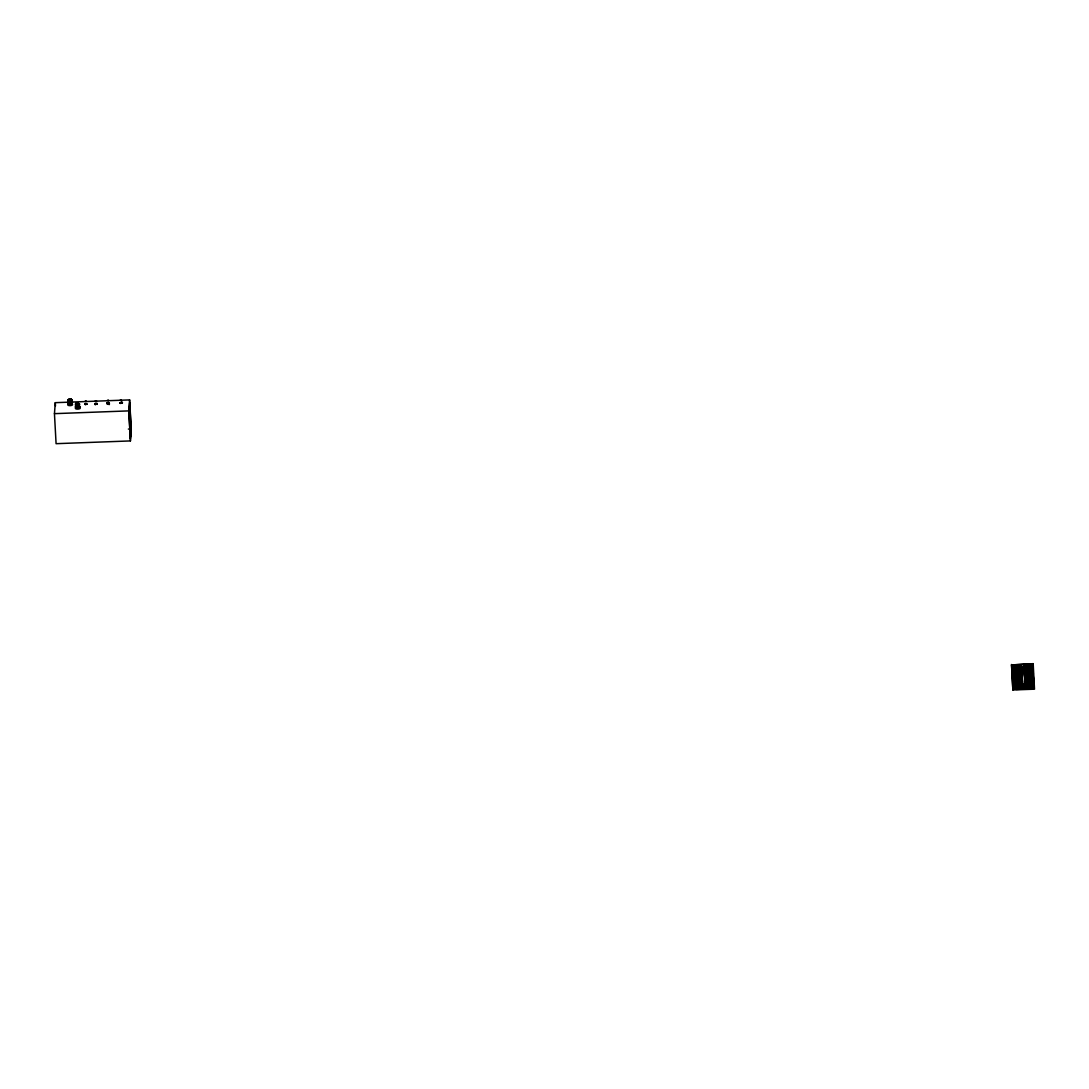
<?xml version="1.0" encoding="UTF-8"?>
<svg xmlns="http://www.w3.org/2000/svg" width="1089" height="1089" viewBox="0 0 1089 1089"><rect width="100%" height="100%" fill="white"/><g stroke="black" fill="none" stroke-linecap="round" stroke-linejoin="round"><path stroke-width="1.5" d="M54.45 413.657L55.294 402.671L129.632 399.908L131.265 429.937L130.421 440.922L56.084 443.686L54.45 413.657L128.788 410.893L129.632 399.908M85.133 401.147C86.276 400.752 86.113 401.61 85.745 401.473M85.228 403.651L86.412 404.278M95.233 400.888L96.581 400.97M96.404 403.189L96.622 403.924L95.546 403.434M108.07 404.359L107.062 403.488L107.688 402.644M107.389 400.289C108.206 401.011 108.532 399.472 107.974 400.561M109.363 402.944C104.871 403.842 110.915 401.637 108.546 404.223M108.954 403.27L107.988 402.835M120.362 399.949C122.336 400.752 120.58 398.955 120.947 400.153M120.716 402.821L120.049 402.699M129.36 413.616L129.292 414.405L129.142 409.75M130.299 432.877L130.353 432.115L130.503 436.73M131.102 428.971L130.367 438.54L128.938 412.336L129.686 402.767L131.102 428.971L128.366 429.066M1011.518 664.957L1033.189 663.691L1034.509 689.174L1012.879 689.977L1011.518 664.957L1033.189 663.691M1014.199 666.618L1014.213 668.047L1013.396 668.074L1013.369 666.645M1014.158 665.842L1013.342 667.094L1013.328 665.883M1014.308 668.578L1014.322 670.007L1013.491 670.034L1013.478 668.605M1014.254 667.598L1014.267 669.027L1013.451 669.054L1013.423 667.625M1014.417 670.525L1013.587 670.565M1013.546 671.015L1013.532 669.585M1013.655 671.75L1014.472 671.709L1013.655 671.75L1013.873 676.882L1014.73 676.392L1013.873 676.882M1013.832 676.106L1014.689 675.629M1014.376 670.987L1014.363 669.558M1015.438 667.543L1014.58 668.033L1014.553 666.604M1015.343 665.801L1014.526 667.053L1014.512 665.828M1012.879 689.977L1011.545 664.494M1014.186 682.749L1015.043 682.259L1014.186 682.749L1014.009 678.379L1014.839 678.352L1013.982 678.842L1013.968 677.617M1014.744 670.96L1015.601 670.484L1014.744 670.96L1014.662 668.551M1015.452 668.973L1014.635 669L1014.608 667.571M1014.512 672.485L1013.655 672.961L1014.526 672.689M1014.689 670.198L1015.547 669.504L1014.689 669.98M1014.839 671.695L1015.669 671.668L1014.839 671.695L1015.057 676.827L1015.914 676.351L1015.057 676.827M1014.676 675.425L1013.818 675.901M1014.853 673.125L1015.71 672.648M1015.397 667.993L1015.384 666.563M1014.281 683.484L1015.111 683.456L1014.281 683.484L1014.458 687.635L1015.316 687.159L1014.485 687.186L1014.512 688.616L1015.37 688.139M1015.493 668.523L1014.649 669.218M1015.479 683.429L1016.296 683.402L1015.479 683.429L1015.533 685.634L1016.364 685.607L1015.452 667.748M1015.71 672.43L1014.839 672.92M1015.37 682.694L1016.2 682.667L1015.37 682.694L1015.125 678.011L1015.983 677.535M1017.439 665.719L1017.453 666.944L1016.663 666.522M1016.622 666.972L1016.622 665.747M1017.534 667.462L1017.562 668.891L1016.731 668.932L1016.704 667.503M1017.48 666.495L1017.507 667.925L1016.677 667.952L1016.663 666.727M1015.329 688.588L1015.329 687.363L1014.499 687.39M1015.588 686.615L1015.574 685.185L1016.391 685.144L1016.418 686.574L1015.629 686.152M1016.813 669.449L1016.84 670.878L1017.657 670.851M1017.861 673.547L1017.044 673.574L1017.099 675.779L1017.929 675.738L1016.758 668.483M1016.554 688.085L1015.697 688.561L1015.683 687.132M1016.445 686.124L1016.473 687.554L1015.642 687.581L1015.629 686.369M1018.868 672.526L1016.935 672.839L1016.881 670.647L1017.711 670.606M1016.84 671.096L1017.698 670.402L1016.84 671.096L1017.711 671.831M1017.875 674.772L1017.044 674.799L1016.99 672.594M1017.766 671.586L1016.935 671.614L1016.949 673.043L1017.82 673.792M1017.099 675.779L1017.916 674.527M1017.602 669.871L1017.589 668.442M1018.528 666.454L1018.555 667.884L1017.725 667.911L1017.711 666.482M1018.487 665.678L1017.671 666.931L1017.671 665.706M1018.038 677.698L1017.208 677.726L1017.194 676.296M1017.984 676.718L1017.112 675.983L1017.97 675.493M1017.888 670.851L1018.705 670.81L1017.807 668.442M1018.583 667.434L1018.61 668.864L1017.779 668.891L1017.766 667.462M1016.527 688.534L1016.5 687.105M1017.276 678.91L1018.12 678.229L1017.276 678.91L1018.133 679.659M1018.092 678.678L1017.262 678.706L1017.249 677.276M1017.861 669.422L1018.147 675.738L1018.977 675.711L1018.964 674.282L1018.133 674.309L1018.936 674.935M1018.297 682.585L1017.48 682.626L1017.453 681.197L1018.283 681.156L1017.425 681.646L1017.385 680.87L1017.357 679.441L1018.188 679.413M1018.188 680.639L1017.33 679.89L1017.303 678.461L1018.133 678.433M1017.48 682.626L1018.297 681.374M1018.406 683.32L1017.575 683.348L1017.63 685.553L1018.46 685.526L1017.956 675.289L1017.14 675.316M1018.909 669.381L1018.936 670.81L1019.753 670.77L1018.719 665.678M1018.406 684.545L1017.534 683.81L1017.521 682.381L1018.351 682.34M1018.351 683.565L1017.521 683.593L1017.521 682.381M1018.065 677.249L1017.221 677.943M1018.011 676.269L1017.167 676.963M1019.467 684.709L1018.664 684.083L1019.495 684.055L1019.508 685.485L1018.678 685.512L1018.161 675.942L1019.005 675.248L1019.454 684.505L1018.623 684.532M1018.651 669.83L1018.637 668.401M1018.76 666.441L1019.576 666.414M1017.671 685.104L1018.487 685.076L1018.514 686.506L1017.643 685.757L1017.63 684.328L1018.446 684.3M1018.242 676.255L1019.059 676.228M1018.719 671.028L1017.916 670.388L1018.923 674.731L1018.092 674.758M1018.651 688.003L1017.793 688.493L1017.779 687.064M1018.542 686.043L1018.569 687.486L1017.739 687.513L1017.725 686.084M1018.855 672.321L1017.997 672.798M1019.018 671.328L1017.943 671.818M1019.93 673.914L1019.127 673.288L1019.957 673.261L1019.971 674.69L1019.141 674.717L1018.964 670.361M1019.045 672.975L1019.917 672.485M1018.719 666.89L1019.535 665.638M1019.154 674.921L1020.012 674.241L1020.025 675.67L1019.154 674.921L1019.985 674.894M1019.658 669.027L1018.868 668.401L1019.712 669.803M1019.617 668.047L1018.814 667.421L1019.658 668.823L1018.828 668.85M1020.747 668.537L1019.917 668.564L1019.985 670.77L1020.815 670.742L1019.808 666.4M1020.584 665.61L1019.767 666.849L1019.767 665.638M1019.29 676.228L1020.107 676.187M1020.461 683.701L1019.658 683.075L1020.488 683.034L1020.502 684.464L1019.672 684.505L1019.236 675.248M1019.917 668.36L1020.72 668.986L1019.876 667.584L1020.692 667.557M1018.623 688.452L1018.596 687.023M1019.644 686.982L1018.787 687.472L1018.773 686.043M1019.549 685.035L1019.563 686.465L1018.732 686.492L1018.719 685.063M1019.862 672.73L1019.849 671.3M1018.991 671.79L1020.012 670.32M1019.699 687.962L1018.882 688.003M1018.841 688.452L1018.828 687.023M1019.086 673.737L1019.917 673.71L1019.903 672.281M1020.066 671.3L1020.897 671.26M1020.842 670.279L1021.019 674.649L1020.189 674.676L1020.025 670.525M1019.25 676.677L1020.08 676.65L1020.066 675.221M1020.175 673.247L1020.978 673.873L1020.134 672.485M1020.094 672.934L1020.08 671.505L1020.91 671.477M1020.761 669.762L1020.624 666.373M1021.673 666.332L1020.815 666.822L1020.815 665.597M1019.304 677.657L1021.223 677.344M1021.169 676.16L1020.298 676.637L1020.284 675.207M1021.074 675.629L1020.202 674.894L1020.189 673.451L1021.019 673.424M1021.019 669.504L1021.033 670.729L1021.863 670.701L1020.856 666.359M1019.617 687.445L1019.59 686.016M1020.597 684.995L1020.611 686.424L1019.78 686.451L1019.767 685.022M1019.685 684.709L1020.543 684.015L1020.556 685.444L1019.685 684.709L1020.516 684.682M1019.413 679.604L1020.243 679.577L1020.216 678.148L1018.31 678.665M1020.23 674.227L1021.06 674.2L1021.55 684.423L1020.733 684.464L1020.339 676.187M1019.672 688.411L1020.692 686.955L1020.72 688.384L1019.889 688.411L1019.821 686.002M1019.522 681.564L1020.339 681.537L1020.325 680.108L1018.433 680.829L1019.277 680.149M1020.243 679.781L1019.44 679.155L1020.298 680.557L1019.467 680.584M1020.447 678.134L1021.251 678.774L1020.407 677.372M1020.951 672.24L1020.094 672.73M1021.89 670.252L1021.904 671.682L1021.087 671.709L1021.06 670.279M1019.889 688.411L1020.72 688.384M1020.407 682.721L1019.603 682.095L1020.447 683.484L1019.631 683.524M1020.352 681.741L1019.549 681.115L1020.393 682.517L1019.576 682.544M1020.543 680.094L1021.346 680.72L1020.502 679.332L1021.332 679.291M1020.502 679.114L1021.305 679.74L1020.447 678.352L1021.278 678.311M1022.026 673.846L1021.223 673.206L1022.054 673.179L1022.067 674.608L1021.251 674.636L1021.114 671.26M1021.645 666.781L1021.632 665.57M1020.652 682.054L1021.455 682.68L1020.611 681.278L1021.441 681.251M1020.597 681.074L1021.4 681.7L1020.556 680.298L1021.387 680.271M1021.114 675.18L1020.257 675.861M1021.496 682.231L1020.665 682.259L1020.679 683.688L1022.585 682.966L1022.598 684.396L1021.781 684.423L1021.251 674.853L1022.108 674.159L1022.544 683.416L1021.727 683.443M1021.809 669.721L1021.686 666.536M1021.605 685.403L1020.733 684.668L1020.72 683.239L1021.55 683.211M1021.332 675.166L1022.163 675.343M1019.835 687.431L1021.7 685.934L1020.842 686.628L1020.938 688.371L1021.768 688.343L1020.938 688.371M1021.659 686.383L1020.829 686.41L1020.815 684.981M1021.958 672.648L1021.945 671.219M1020.842 686.628L1021.7 686.138M1021.196 673.669L1022.013 673.628L1021.999 672.199M1022.163 675.139L1021.291 675.616M1021.768 688.343L1021.591 683.974L1020.761 684.001M1021.645 684.954L1020.788 685.648M1021.986 688.33L1022.843 687.853L1021.986 688.33L1021.809 683.974M1021.863 684.94L1022.694 684.913M1023.959 665.474L1024.79 665.447L1023.959 665.474L1024.286 672.566L1025.157 673.519L1024.341 673.547L1024.313 672.117L1025.157 672.294M1021.822 685.403L1022.653 685.362L1022.639 683.933M1024.136 669.844L1024.98 669.15L1025.008 670.579L1024.177 670.606M1024.803 666.876L1024 666.25L1024.844 667.652L1024.014 667.68M1025.253 674.037L1025.266 675.466L1024.45 675.507L1024.422 674.077M1025.198 673.07L1025.212 674.499L1024.395 674.527L1024.368 673.097M1024.912 668.837L1024.109 668.21L1024.953 669.599M1024.858 667.856L1024.055 667.23L1024.899 668.632L1024.068 668.66M1025.048 666.209L1025.852 666.836L1025.008 665.433L1025.838 665.406L1026.219 673.478L1025.389 673.506L1025.321 671.314L1026.151 671.273M1025.008 665.433L1025.838 665.406M1025.607 681.551L1024.803 680.924L1025.62 680.884L1025.647 682.313L1024.817 682.354L1024.477 675.044M1025.008 670.579L1024.218 670.157L1025.021 670.783L1026.042 669.327M1025.157 668.17L1025.961 668.796L1025.117 667.394L1025.933 667.366M1025.103 667.189L1025.906 667.816L1025.062 666.414L1025.892 666.386M1025.117 672.539L1025.089 671.11L1024.232 671.586L1025.021 670.783M1025.185 669.803L1025.171 668.374L1025.988 668.347M1025.321 671.096L1026.124 671.722L1025.28 670.334L1026.097 670.293M1025.28 670.334L1026.069 670.756L1025.266 670.116M1024.504 676.473L1025.321 676.446L1025.307 675.017M1025.416 673.056L1026.246 673.029L1026.26 674.459L1025.443 674.486L1025.375 672.281M1026.056 665.406L1026.886 665.365L1026.056 665.406L1026.437 673.465L1027.267 673.438L1026.886 665.365M1025.13 688.221L1026.001 687.731L1025.13 688.221L1024.899 682.871M1024.831 682.558L1025.675 681.864L1025.702 683.293L1024.831 682.558L1025.647 682.531M1024.545 677.453L1026.423 676.174M1025.334 676.664L1024.531 676.024L1025.375 677.426M1026.355 674.976L1026.696 682.272L1025.865 682.313L1025.525 675.017M1026.301 674.009L1026.314 675.439L1025.498 675.466L1025.47 674.037M1026.001 669.558L1025.212 669.15M1024.953 683.851L1025.784 683.824M1025.443 678.61L1024.64 677.984L1025.484 679.386L1024.654 679.413M1024.763 681.374L1025.593 681.333L1025.566 679.904L1024.708 680.394L1025.539 680.366L1025.511 678.937L1024.695 678.964L1025.498 679.59M1025.688 677.943L1026.491 678.57L1025.647 677.181L1026.478 677.14M1025.647 677.181L1026.437 677.603L1025.634 676.963M1026.192 672.049L1025.334 672.526L1024.79 665.447M1026.233 669.762L1027.09 669.286M1025.797 679.904L1026.6 680.53L1025.756 679.128L1026.573 679.1M1025.743 678.923L1026.546 679.55L1025.702 678.148L1026.519 678.12M1026.396 672.703L1027.254 672.212M1024.926 684.3L1025.743 684.273L1025.729 682.844M1026.777 682.803L1025.92 683.293L1025.852 681.088L1026.682 681.061M1025.852 680.884L1026.655 681.51L1025.811 680.108L1026.628 680.081M1027.403 674.949L1026.546 675.425L1026.519 673.996M1026.451 673.683L1027.295 672.988L1027.308 674.418L1026.451 673.683L1027.267 673.642M1027.104 665.365L1027.934 665.338L1027.104 665.365L1027.431 672.457L1028.315 673.397L1027.485 673.424L1027.471 671.995M1025.035 686.261L1026.9 684.967M1025.811 685.457L1025.008 684.831L1025.852 686.233M1025.988 684.477L1026.832 683.783L1025.988 684.477L1026.178 688.18L1027.009 688.153L1026.178 688.18M1026.804 684.232L1025.974 684.26L1025.947 682.83M1027.24 688.139L1028.098 687.649L1027.24 688.139L1026.954 681.823L1027.771 681.782L1026.913 682.272L1026.573 674.976M1025.961 688.18L1025.947 686.751L1025.076 687.241L1025.865 686.438M1027.281 669.721L1028.139 669.041L1028.152 670.47L1027.322 670.497M1026.165 686.751L1026.968 687.377L1026.124 685.975L1026.954 685.947M1026.124 685.975L1026.913 686.397L1026.11 685.771M1027.24 672.008L1026.383 672.485M1027.009 688.153L1026.723 681.823L1025.906 681.864M1027.363 675.398L1027.349 673.968M1028.343 672.948L1028.37 674.377L1027.54 674.404L1027.526 672.975M1027.172 667.557L1027.989 667.53L1027.975 666.1L1026.069 666.618M1027.009 682.803L1025.933 683.497M1026.859 681.292L1027.689 681.265L1027.458 675.915L1025.552 676.446M1026.6 676.405L1027.621 674.935M1028.615 673.914L1027.594 675.384L1027.567 673.955M1028.098 669.49L1028.084 668.061L1026.178 668.782L1027.036 668.102M1028.002 667.734L1027.199 667.108L1028.043 668.51L1027.213 668.537M1028.193 666.087L1028.996 666.727L1028.152 665.325L1028.982 665.297L1029.255 671.409L1028.424 671.437L1027.934 665.338M1028.152 665.325L1028.982 665.297M1029.731 678.978L1028.901 679.019L1028.914 680.448L1029.772 679.958L1028.955 679.999L1028.792 682.204L1027.962 682.231L1027.948 680.802L1028.765 680.775L1027.907 681.251L1027.676 675.915M1028.452 674.908L1028.465 676.337L1027.648 676.364L1027.635 675.139M1028.166 670.674L1027.363 670.048L1028.207 671.437L1027.376 671.477M1028.302 668.047L1029.105 668.673L1028.261 667.285L1029.091 667.244M1028.247 667.067L1029.051 667.707L1028.207 666.305L1029.037 666.277M1028.22 671.654L1027.417 671.028L1028.261 672.417M1028.411 670.007L1029.214 670.633L1028.37 669.231L1029.187 669.204M1028.329 669.681L1028.315 668.251L1029.146 668.224M1027.703 681.469L1026.9 680.843L1027.744 682.245M1028.52 671.967L1028.533 673.397L1029.364 673.356L1029.336 671.927M1029.323 672.594L1028.438 671.641L1028.424 670.211L1029.241 670.184M1027.825 682.762L1026.981 683.456M1028.057 688.112L1028.002 681.782M1029.391 672.907L1029.418 674.336L1028.588 674.363L1028.574 672.934M1028.057 682.762L1028.874 682.721M1028.288 688.098L1029.146 687.622L1028.288 688.098L1028.016 681.986M1028.533 677.521L1027.73 676.895L1028.574 678.284L1027.757 678.324M1027.703 677.344L1028.52 677.317L1028.506 675.888M1029.5 674.867L1029.513 676.296L1028.697 676.323L1028.669 674.894M1029.445 673.887L1029.473 675.316L1028.642 675.343L1028.629 674.118M1028.642 679.468L1027.839 678.842L1028.683 680.244L1027.853 680.271M1028.588 678.501L1027.785 677.862L1028.629 679.264L1027.798 679.291M1029.609 676.827L1029.786 681.183L1028.955 681.21L1028.778 676.854M1029.554 675.847L1029.568 677.276L1028.751 677.304L1028.724 675.874M1029.255 671.409L1028.465 670.987M1028.697 680.448L1027.893 679.822L1028.737 681.224M1028.887 678.801L1029.69 679.441L1028.846 678.039L1029.677 678.011M1028.833 677.834L1029.663 677.794M1029.309 672.376L1029.296 671.164L1028.479 671.192M1028.016 683.211L1028.846 683.184L1028.819 681.755M1030.984 675.139L1030.058 665.433L1031.038 665.665L1030.262 666.468M1028.901 684.368L1028.111 683.742L1028.955 685.131L1028.125 685.172M1029.867 681.714L1029.895 683.143L1029.064 683.171L1029.051 681.741M1028.996 680.761L1029.826 680.734L1029.84 682.163L1029.01 682.19L1029.826 680.938M1030.221 665.692L1031.079 665.216L1031.133 667.421L1030.317 667.448M1029.01 686.315L1028.207 685.689L1029.051 687.091L1028.234 687.118M1028.955 685.349L1028.152 684.709L1028.996 686.111L1028.179 686.138M1029.336 688.057L1030.194 687.581L1029.336 688.057L1029.105 682.721M1029.064 687.295L1028.261 686.669L1029.105 688.071M1029.255 685.648L1030.058 686.288L1029.214 684.886L1030.044 684.858M1029.2 684.668L1030.003 685.308L1029.159 683.906L1029.99 683.878M1031.337 669.898L1030.466 670.375L1031.337 669.898L1030.466 669.163M1030.425 669.612L1031.283 668.918L1030.412 668.183M1030.099 685.825L1029.268 685.866L1029.296 687.295L1030.153 686.805L1029.364 687.608M1030.779 675.03L1031.61 674.989L1031.623 676.215L1030.793 676.242L1030.575 671.11M1030.153 688.03L1029.922 682.694M1030.371 668.428L1031.188 668.387L1031.174 666.958L1030.303 666.223M1031.283 668.918L1031.188 667.176L1030.357 667.203M1031.719 676.95L1030.902 678.202L1030.888 676.977M1031.297 670.348L1031.297 669.122M1031.759 677.726L1031.773 679.155L1030.984 678.733M1030.956 679.182L1030.929 677.753M1030.63 673.315L1031.46 673.288L1031.433 671.859M1031.406 672.308L1031.392 671.083M1031.855 666.604L1032.712 666.114M1031.828 665.175L1032.658 665.134L1031.828 665.175L1031.896 667.366L1032.726 667.339L1032.658 665.134M1031.868 679.672L1031.882 681.101L1031.052 681.142L1031.038 679.713M1031.814 678.692L1031.828 680.121L1030.997 680.162L1030.997 678.937M1030.739 675.275L1031.569 675.234L1031.542 673.805L1030.684 673.07M1031.474 673.492L1030.67 672.866L1031.514 674.254L1030.684 674.295M1032.032 668.877L1032.059 670.307L1032.876 670.279L1031.977 667.897M1031.909 667.584L1032.753 666.89L1032.767 668.319L1031.909 667.584L1032.726 667.543M1031.977 681.632L1031.147 681.66M1031.106 682.109L1031.092 680.679M1031.623 676.215L1031.555 674.023L1030.725 674.05M1031.215 682.844L1032.032 682.817L1031.215 682.844L1031.433 687.976L1032.249 687.949L1032.249 686.723L1031.419 686.764M1032.699 665.91L1031.841 666.386M1031.936 682.082L1031.923 680.652M1032.862 668.85L1032.808 667.87M1031.433 687.976L1032.29 687.499M1032.467 676.909L1033.298 676.882L1032.467 676.909L1032.535 679.1L1033.352 679.073L1033.298 676.882M1032.372 676.174L1033.23 675.684L1032.372 676.174C1031.011 669.817 1033.937 669.708 1033.202 676.146M1031.269 685.049L1032.1 685.022L1032.032 682.817M1032.535 679.1L1033.393 678.624L1033.407 680.053L1032.549 679.318L1033.407 678.828M1031.378 687.009L1032.209 686.968L1032.181 685.539L1031.31 684.804M1032.181 685.539L1031.324 686.029L1032.154 686.002L1032.127 684.573L1031.269 683.824M1033.447 679.604L1033.461 681.033L1032.644 681.061L1032.617 679.631M1032.249 687.949L1032.195 685.757L1031.365 685.784L1032.154 686.206M1033.556 681.551L1032.726 681.591M1032.699 682.041L1032.671 680.611M1032.794 682.776L1033.611 682.749L1032.794 682.776L1032.957 686.928L1033.788 686.9L1033.611 682.749M1032.862 685.185L1033.679 684.94M1032.971 687.132L1033.815 686.451L1033.842 687.88L1032.971 687.132L1033.801 687.105M1033.515 682.013L1033.502 680.584M67.695 402.835C66.429 403.093 71.888 404.495 71.221 402.236M76.911 407.939C82.533 404.972 77.782 409.872 75.277 406.918C76.72 408.212 78.599 401.12 76.475 403.338M70.39 401.664C62.318 400.725 75.822 397.186 71.438 402.957M77.047 406.224L76.298 403.325L75.427 404.019L79.388 404.06L77.904 403.107M69.819 400.453C67.436 398.737 67.123 401.909 69.873 401.569M70.717 401.46L71.86 401.092L71.398 400.398M69.342 403.856L72.405 402.658L71.765 403.284A2.028 0.735 -3.1 0 1 68.566 403.543A2.028 0.735 -3.1 0 1 69.07 402.372M75.781 404.005L75.536 405.326L77.455 405.666M79.034 404.046L77.918 403.338M75.577 406.864L77.986 407.354L79.061 406.442A2.028 0.735 -3.1 0 1 79.633 406.987L79.565 406.524M84.915 403.842L85.187 404.577M95.492 404.4L94.988 403.529L95.505 404.577M96.894 404.291L97.071 403.951M107.267 402.821L107.09 403.515L107.457 402.726M109.349 403.393L108.832 402.603M120.43 402.508L120.403 403.515M120.13 402.944L121.805 403.298M121.777 403.352C123.22 402.317 121.301 401.623 122.213 403.189M68.757 403.788L69.546 403.298L69.383 400.221L68.09 400.289M77.128 407.395C79.198 402.876 73.984 404.931 77.033 405.653M68.267 403.665L68.961 403.379M86.507 401.297L85.922 401.473M85.487 404.278C83.73 403.08 89.257 403.883 85.663 404.536M67.886 403.502C70.662 403.393 67.559 397.131 71.643 399.418M67.845 399.935L69.083 399.364M71.071 399.391L70.649 400.344M71.765 403.284L69.968 403.856M75.849 403.842L76.652 403.447M77.823 404.509L79.388 404.06M75.835 407.49A2.028 0.735 -3.1 0 0 79.334 407.368L79.633 406.701M86.997 404.264L85.405 404.21M108.138 402.644L107.062 403.488M109.281 404.604L109.431 403.651M120.212 402.835L122.472 402.767L121.6 402.249M75.481 404.21L76.965 404.536M69.478 399.282L68.471 399.391L68.403 402.916L69.233 402.209M120.471 402.399L121.219 402.998M68.403 402.916L68.444 399.377L68.811 403.175M75.726 405.489L75.726 403.638L76.638 403.216L76.924 405.789M70.254 400.425L71.588 400.153M71.071 401.351L71.384 400.616M76.203 406.32L75.536 406.701L76.815 406.306M78.639 405.448L78.966 404.7M86.807 404.359L85.745 403.706M95.301 403.325L95.002 404.577M107.389 404.332L109.308 403.774M109.145 404.155L108.056 404.387M85.446 403.651L86.657 403.692M96.812 403.774L95.927 403.937M108.151 400.548L108.641 400.439M76.72 404.564L75.536 405.326M78.285 405.557L79.443 405.176L78.98 404.482M96.935 404.06L95.451 404.346M107.403 403.053L109.091 402.998M121.982 402.848L120.443 402.821M77.891 405.625L78.217 404.21L78.381 407.286M96.676 404.142L95.192 404.128M107.661 402.971L108.601 402.889M108.764 403.325L107.198 403.325M121.492 403.161L122.295 402.658L121.355 402.236M69.288 400.589L70.241 400.194L70.404 403.27M77.55 407.395L77.918 404.632L76.87 404.672M107.403 403.311L108.818 403.543L107.593 403.583M121.056 402.93L122.063 402.603M107.934 403.515L109.091 403.093L108.56 402.576M1032.399 665.433L1033.597 679.781M1013.301 666.332L1014.118 666.305M1014.485 666.277L1015.316 666.25M1016.582 666.196L1017.412 666.169M1017.63 666.169L1018.46 666.128M1018.678 666.128L1019.508 666.1M1019.726 666.087L1020.556 666.06M1020.774 666.046L1021.605 666.019M1031.12 665.992L1030.276 666.672L1031.092 666.645M1024.014 666.454L1024.844 666.427M1026.11 666.373L1026.941 666.345M1027.158 666.345L1027.989 666.305M1023.959 666.699L1024.749 665.896M1025.021 666.659L1025.838 666.631M1027.118 666.591L1027.893 665.787M1028.166 666.55L1028.982 666.509M1013.355 667.312L1014.172 667.271M1014.54 667.258L1015.356 667.23M1016.636 667.176L1017.466 667.149M1017.684 667.135L1018.514 667.108M1019.78 667.067L1020.611 667.04M1020.829 667.026L1021.659 666.999M1027.118 666.795L1027.948 666.767M1031.174 666.958L1030.33 667.652L1031.147 667.625M1018.814 667.625L1019.644 667.598M1020.924 667.557L1021.741 667.516M1024.068 667.434L1024.885 667.407M1026.165 667.353L1026.995 667.326M1027.213 667.312L1028.043 667.285M1018.773 667.87L1019.563 667.067M1019.821 667.829L1020.652 667.802M1020.869 667.788L1021.7 667.761M1025.062 667.639L1025.892 667.611M1026.11 667.598L1026.941 667.571M1028.22 667.516L1029.037 667.489M1013.396 668.292L1014.227 668.251M1014.594 668.238L1015.411 668.21M1016.69 668.156L1017.507 668.129M1017.739 668.115L1018.569 668.088M1031.229 667.938L1030.371 668.632L1031.201 668.605M1018.868 668.605L1019.699 668.578M1020.965 668.523L1021.795 668.496M1024.123 668.415L1024.94 668.387M1026.219 668.333L1027.036 668.306M1028.098 668.265L1027.226 668.741L1028.057 668.714M1019.876 668.809L1020.706 668.782M1020.924 668.769L1021.754 668.741M1025.117 668.619L1025.947 668.592M1026.165 668.578L1026.995 668.551M1028.275 668.496L1029.091 668.469M1013.451 669.259L1014.281 669.231M1016.745 669.136L1017.562 669.109M1017.793 669.095L1018.61 669.068M1031.964 668.551L1032.78 668.523M1028.356 669.027L1029.159 669.653L1028.315 669.476M1014.73 669.735L1015.561 669.708M1024.177 669.395L1024.994 669.354M1027.322 669.272L1028.139 669.245M1024.123 669.64L1024.967 669.817M1025.171 669.599L1027.09 669.068L1026.219 669.558M1027.267 669.517L1028.111 669.694M1030.425 669.395L1031.256 669.572M1013.505 670.239L1014.335 670.211M1017.929 670.606L1018.76 670.565M1024.218 670.375L1025.048 670.334M1026.328 670.293L1027.145 670.266M1027.376 670.252L1028.193 670.225M1025.225 670.579L1026.056 670.538M1026.274 670.538L1027.104 670.497M1028.37 670.456L1029.2 670.429M1018.95 671.015L1019.767 670.987M1019.998 670.974L1020.815 670.947M1021.046 670.933L1021.863 670.906M1016.922 671.409L1017.752 671.382L1016.895 672.076M1017.984 671.586L1018.814 671.545M1019.862 671.505L1019.005 671.995L1019.821 671.967M1025.103 671.314L1024.245 671.804L1025.062 671.763M1026.369 671.273L1027.199 671.232M1027.431 671.232L1028.247 671.205M1020.039 671.75L1020.856 671.709M1025.28 671.545L1026.11 671.518M1026.328 671.518L1027.158 671.477M1021.101 671.913L1021.918 671.886M1028.438 671.641L1029.268 671.614M1030.534 671.559L1031.365 671.532M1016.976 672.389L1017.82 672.566M1020.121 672.267L1020.965 672.444M1025.375 672.076L1026.206 672.253M1033.039 671.981L1032.195 671.804L1032.985 672.226M1019.045 672.757L1019.876 672.934M1021.142 672.689L1021.972 672.866M1030.575 672.335L1031.419 672.512M1017.031 673.37L1017.861 673.342L1017.003 674.023M1013.75 673.696L1014.58 673.669M1014.948 673.655L1015.765 673.628M1018.092 673.533L1018.909 673.506M1019.141 673.492L1019.971 673.465M1021.237 673.424L1022.067 673.383M1025.43 673.261L1026.26 673.233M1026.478 673.22L1027.308 673.193M1032.263 672.988L1033.08 672.961M1013.709 673.941L1014.54 673.914M1014.894 673.9L1015.724 673.86M1018.038 673.778L1018.868 673.751M1020.148 673.696L1020.965 673.669M1032.209 673.233L1033.039 673.206M1024.354 673.751L1025.171 673.723M1025.402 673.71L1026.219 673.683M1027.499 673.642L1028.315 673.601M1028.547 673.601L1029.377 673.574M1017.085 674.35L1017.916 674.309L1017.058 675.003M1031.542 673.805L1030.698 674.499L1031.528 674.472M1013.805 674.676L1014.635 674.649M1015.002 674.636L1015.819 674.595M1018.147 674.513L1018.964 674.486M1019.195 674.472L1020.012 674.445M1020.243 674.431L1021.074 674.404M1021.291 674.39L1022.122 674.363M1032.318 673.968L1033.134 673.941M1013.764 674.921L1014.594 674.894M1014.948 674.881L1015.778 674.84M1032.263 674.214L1033.093 674.186M1020.202 674.894L1021.033 674.853M1021.251 674.853L1022.081 674.812M1024.409 674.731L1025.225 674.704M1025.457 674.69L1026.274 674.663M1026.505 674.649L1027.322 674.622M1027.553 674.622L1028.37 674.581M1028.601 674.581L1029.418 674.54M1031.596 674.785L1030.752 675.479L1031.569 675.452M1015.043 675.602L1015.874 675.575M1018.201 675.493L1019.018 675.466M1032.372 674.949L1033.189 674.921M1015.002 675.847L1015.833 675.82M1032.318 675.194L1033.148 675.166M1017.112 675.983L1017.943 675.956M1018.161 675.942L1018.991 675.915M1019.209 675.901L1020.039 675.874M1024.45 675.711L1025.28 675.684M1025.498 675.67L1026.328 675.643M1026.559 675.629L1027.376 675.602M1027.608 675.588L1028.424 675.561M1028.656 675.561L1029.473 675.52M1022.217 676.323L1020.311 676.841M1024.545 676.242L1025.375 676.201M1027.471 676.133L1026.6 676.609L1027.431 676.582M1018.201 676.718L1019.032 676.677M1021.346 676.596L1022.176 676.568M1027.662 676.568L1028.479 676.541M1028.71 676.528L1029.527 676.5M1018.297 677.453L1019.127 677.412M1019.358 677.412L1020.175 677.372M1021.455 677.331L1022.272 677.304M1024.599 677.208L1025.416 677.181M1026.696 677.14L1027.526 677.099M1027.744 677.099L1028.574 677.072M1018.256 677.685L1019.086 677.657M1020.352 677.617L1021.183 677.589M1021.4 677.576L1022.231 677.549M1025.593 677.412L1026.423 677.385M1026.655 677.385L1027.471 677.344M1013.927 678.066L1014.798 677.589L1015.016 682.721M1028.751 677.508L1029.581 677.481M1030.861 677.426L1031.678 677.399M1014.022 678.597L1014.853 678.556L1013.982 679.046M1015.207 678.542L1016.037 678.515M1018.351 678.42L1019.181 678.393M1019.399 678.393L1020.23 678.352M1021.509 678.311L1022.326 678.284M1024.654 678.188L1025.47 678.161M1026.75 678.12L1027.58 678.079M1027.798 678.079L1028.629 678.039M1032.522 677.889L1033.311 678.311L1032.481 678.134M1015.166 678.787L1015.983 678.76M1019.358 678.624L1020.148 677.834M1020.407 678.597L1021.237 678.556M1021.455 678.556L1022.285 678.515M1024.599 678.433L1025.389 677.63M1025.647 678.393L1026.478 678.365M1026.696 678.352L1027.526 678.324M1028.806 678.284L1029.622 678.256M1019.372 678.842L1020.202 678.801M1030.915 678.406L1031.732 678.379M1017.344 679.237L1018.174 679.209L1017.33 679.89M1014.077 679.563L1014.907 679.536M1015.261 679.522L1016.091 679.495M1018.406 679.4L1019.236 679.373M1019.454 679.359L1020.284 679.332M1021.55 679.291L1022.38 679.25M1024.708 679.168L1025.525 679.141M1026.804 679.087L1027.621 679.06M1027.853 679.06L1028.669 679.019M1014.022 679.808L1014.853 679.781M1015.22 679.767L1016.037 679.727M1018.365 679.645L1019.195 679.618M1020.461 679.563L1021.291 679.536M1021.509 679.536L1022.34 679.495M1025.702 679.373L1026.532 679.345M1026.75 679.332L1027.58 679.305M1028.846 679.264L1029.677 679.223M1030.956 679.386L1031.787 679.359M1032.549 679.318L1033.366 679.277M1017.398 680.217L1018.229 680.176L1017.385 680.87M1028.942 679.781L1029.772 679.754L1028.901 680.23M1014.131 680.543L1014.948 680.516M1015.316 680.502L1016.146 680.462M1018.242 680.394L1017.453 681.197M1018.46 680.38L1019.29 680.353M1020.339 680.312L1019.481 680.788L1020.298 680.761M1021.605 680.271L1022.435 680.23M1025.579 680.121L1024.722 680.598L1025.552 680.571M1026.859 680.067L1027.676 680.04M1027.907 680.026L1028.724 679.999M1014.077 680.788L1014.907 680.761M1015.275 680.748L1016.091 680.707M1018.419 680.625L1019.236 680.598M1020.516 680.543L1021.346 680.516M1021.564 680.502L1022.394 680.475M1025.756 680.353L1026.587 680.326M1026.804 680.312L1027.635 680.285M1031.011 680.366L1031.841 680.339M1032.603 680.285L1033.42 680.257M1015.002 681.496L1014.172 681.319L1014.962 681.741M1015.37 681.483L1016.2 681.442M1019.345 681.333L1017.425 681.85M1019.563 681.319L1020.393 681.292M1021.659 681.238L1022.489 681.21M1024.803 681.129L1025.634 681.101M1026.913 681.047L1027.73 681.02M1027.962 681.006L1028.778 680.979M1015.329 681.714L1016.146 681.687M1018.474 681.605L1019.29 681.578M1020.57 681.523L1021.387 681.496M1021.618 681.483L1022.448 681.455M1025.811 681.333L1026.641 681.306M1027.921 681.455L1028.751 681.428M1028.969 681.428L1029.799 681.387M1031.065 681.346L1031.896 681.319M1032.644 681.265L1033.475 681.238M1017.507 682.163L1018.338 682.136L1017.48 682.83M1018.569 682.34L1019.399 682.313M1019.617 682.299L1020.447 682.272M1021.713 682.218L1022.503 682.64L1021.673 682.463M1024.858 682.109L1025.688 682.068M1025.906 682.068L1026.736 682.041M1026.954 682.027L1027.785 682M1018.528 682.585L1019.345 682.544M1020.624 682.504L1021.441 682.476M1025.879 682.517L1026.709 682.49M1026.927 682.476L1027.757 682.449M1027.975 682.435L1028.806 682.408M1029.023 682.395L1029.854 682.367M1017.562 683.143L1018.392 683.116L1017.534 683.81M1020.706 683.034L1021.536 682.994L1020.679 683.484M1018.623 683.32L1019.454 683.279M1019.672 683.279L1020.502 683.252M1022.598 683.171L1021.741 683.647L1022.557 683.62M1018.583 683.565L1019.399 683.524M1026.968 683.252L1027.798 683.211M1024.885 683.538L1025.702 683.497M1029.078 683.375L1029.908 683.348M1017.616 684.123L1018.446 684.096L1017.589 684.777M1032.073 683.593L1031.229 684.273L1032.059 684.246M1014.335 684.464L1015.166 684.423M1015.533 684.409L1016.35 684.382M1018.678 684.287L1019.495 684.26M1019.726 684.26L1020.556 684.219M1020.774 684.219L1021.605 684.191M1026.015 684.015L1026.845 683.987M1027.063 683.987L1027.893 683.946M1028.111 683.946L1028.942 683.919M1032.848 683.756L1033.665 683.715M1014.295 684.709L1015.125 684.668M1015.479 684.654L1016.309 684.627M1027.022 684.232L1027.853 684.191M1028.07 684.191L1028.86 683.388M1029.119 684.151L1029.949 684.123M1031.215 684.069L1032.004 683.266M1032.794 684.001L1033.624 683.96M1020.733 684.668L1021.564 684.641M1021.781 684.627L1022.612 684.6M1026.886 684.763L1026.042 685.444L1027.948 684.927M1032.127 684.573L1031.283 685.253L1032.113 685.226M1014.39 685.444L1015.22 685.403M1015.588 685.389L1016.405 685.362M1017.684 685.308L1018.501 685.28M1025.021 685.035L1025.852 685.008M1028.166 684.927L1028.996 684.886M1032.903 684.736L1033.692 685.144L1032.848 684.967M1014.349 685.675L1015.179 685.648M1024.98 685.28L1025.756 684.477M1026.029 685.24L1026.845 685.212M1027.077 685.199L1027.893 685.172M1029.173 685.131L1030.003 685.09M1015.547 685.839L1016.377 685.811M1017.643 685.757L1018.474 685.73M1018.691 685.716L1019.522 685.689M1019.74 685.689L1020.57 685.648M1014.444 686.41L1015.275 686.383M1021.931 686.138L1022.748 686.097M1025.076 686.016L1025.906 685.988M1027.172 685.934L1028.002 685.907M1028.22 685.893L1029.051 685.866M1032.957 685.702L1033.774 685.675M1014.404 686.655L1015.234 686.628M1021.877 686.369L1022.707 686.342M1026.083 686.22L1026.9 686.193M1027.131 686.179L1027.948 686.152M1029.228 686.111L1030.044 686.07M1032.903 685.947L1033.733 685.92M1015.601 686.819L1016.432 686.791M1017.698 686.737L1018.528 686.71M1018.746 686.696L1019.576 686.669M1019.794 686.655L1020.624 686.628M1029.309 686.628L1030.14 686.601L1029.282 687.077M1032.236 686.519L1031.392 687.213L1032.209 687.186M1020.706 687.159L1019.849 687.635L1020.679 687.608M1021.754 687.118L1020.978 687.921M1021.986 687.105L1022.802 687.077M1025.961 686.968L1025.089 687.445L1025.92 687.418M1027.009 686.928L1026.219 687.731M1027.226 686.914L1028.057 686.887M1028.275 686.873L1029.105 686.846M1020.883 687.39L1021.713 687.363M1021.931 687.35L1022.762 687.322M1026.137 687.2L1026.954 687.173M1027.186 687.159L1028.002 687.132M1014.472 687.84L1015.288 687.812M1015.656 687.799L1016.473 687.758M1017.752 687.717L1018.583 687.69M1018.8 687.676L1019.631 687.649M1016.241 689.405L1032.889 688.793M95.75 404.468L95.083 403.828M108.056 403.951L107.13 403.134M70.336 399.255L71.153 403.093M85.677 404.509L84.819 404.25M70.731 399.295L71.125 400.507M71.316 402.154L72.405 402.658M78.884 406.251L79.987 406.742M78.639 403.243L79.443 405.176L79.415 403.679L79.184 406.891M70.921 399.173L70.812 403.202M71.888 399.786L71.316 399.268M70.445 399.118L70.404 400.371M79.17 404.25L79.007 407.041M97.071 403.352L97.071 404.4M78.83 404.414L78.735 407.177M120.076 402.631L120.021 403.229M77.918 404.632L77.986 407.354M1033.774 682.817L1033.937 686.152M1032.753 671.668L1033.189 679.645M1033.366 682.83L1033.529 686.179M1031.337 681.51L1031.678 687.894M1030.248 665.243L1030.466 670.375M1030.058 665.433L1030.575 675.153M1030.915 681.537L1031.269 687.908M1022.666 685.58L1022.816 688.302M1020.094 676.854L1020.134 677.617M1015.942 668.823L1016.799 684.927M1014.472 671.709L1014.689 676.854M1015.111 683.456L1015.275 687.608M1013.668 670.715L1014.621 688.262M1013.355 672.172L1014.213 688.275M128.788 410.893L130.421 440.922M76.026 403.461L76.393 407.259M75.849 403.611L76.135 407.15M71.86 401.092L71.466 399.404L71.643 402.726M69.968 403.311L69.805 400.589M55.294 402.671L55.471 406.006M72.323 404.223A2.437 0.885 -3.1 0 1 70.104 405.625A2.437 0.885 -3.1 0 1 68.103 404.373M79.102 407.395A2.437 0.885 -3.1 0 1 79.892 408.579A2.437 0.885 -3.1 0 1 76.543 409.028A2.437 0.885 -3.1 0 1 75.74 407.844M75.645 407.327A2.028 0.735 -3.1 0 1 75.672 406.946M75.89 406.755A2.028 0.735 -3.1 0 1 76.652 406.456M71.506 402.399A2.028 0.735 -3.1 0 1 72.065 402.903M1013.75 673.492L1014.553 674.118L1013.75 673.492M1013.791 674.472L1014.594 675.098L1013.791 674.472M1014.063 679.359L1014.866 679.985L1014.063 679.359M1014.118 680.339L1014.921 680.965L1014.118 680.339M1014.934 673.438L1015.738 674.077L1014.934 673.438M1014.335 684.246L1015.139 684.886L1014.335 684.246M1015.043 675.398L1015.846 676.024L1015.043 675.398M1014.989 674.418L1015.792 675.057L1014.989 674.418M1014.431 686.206L1015.234 686.832L1014.431 686.206M1014.376 685.226L1015.179 685.852L1014.376 685.226M1015.193 678.338L1015.996 678.964L1015.193 678.338M1015.302 680.285L1016.105 680.924L1015.302 680.285M1015.247 679.318L1016.051 679.944L1015.247 679.318M1015.356 681.265L1016.16 681.891L1015.356 681.265M1015.52 684.205L1016.323 684.831L1015.52 684.205M1018.079 673.329L1018.882 673.955L1018.079 673.329M1018.297 677.235L1019.1 677.862L1018.297 677.235M1018.392 679.196L1019.195 679.822L1018.392 679.196M1018.555 682.136L1019.358 682.762L1018.555 682.136M1018.61 683.102L1019.413 683.742L1018.61 683.102M1019.862 667.38L1020.665 668.006L1019.862 667.38M1020.91 667.339L1021.713 667.979L1020.91 667.339M1020.965 668.319L1021.768 668.945L1020.965 668.319M1021.441 677.127L1022.244 677.753L1021.441 677.127M1020.924 686.941L1021.727 687.567L1020.924 686.941M1021.55 679.073L1022.353 679.713L1021.55 679.073M1021.496 678.107L1022.299 678.733L1021.496 678.107M1021.645 681.033L1022.448 681.66L1021.645 681.033M1021.605 680.053L1022.394 680.679L1021.605 680.053M1021.918 685.92L1022.721 686.56L1021.918 685.92M1021.972 686.9L1022.775 687.527L1021.972 686.9M1026.151 667.149L1026.954 667.775L1026.151 667.149M1026.314 670.089L1027.118 670.715L1026.314 670.089M1026.369 671.055L1027.172 671.695L1026.369 671.055M1026.682 676.922L1027.485 677.562L1026.682 676.922M1026.791 678.883L1027.594 679.509L1026.791 678.883M1026.736 677.903L1027.54 678.529L1026.736 677.903M1026.845 679.863L1027.648 680.489L1026.845 679.863M1027.05 683.769L1027.853 684.409L1027.05 683.769M1027.158 685.73L1027.962 686.356L1027.158 685.73M1027.213 686.71L1028.016 687.336L1027.213 686.71M1029.159 683.701L1029.963 684.328L1029.159 683.701M1032.249 672.784L1033.053 673.41L1032.249 672.784M1032.358 674.744L1033.162 675.371L1032.358 674.744M1032.304 673.764L1033.107 674.39L1032.304 673.764M1032.835 683.538L1033.638 684.178L1032.835 683.538M1032.944 685.498L1033.747 686.124L1032.944 685.498"/></g></svg>
